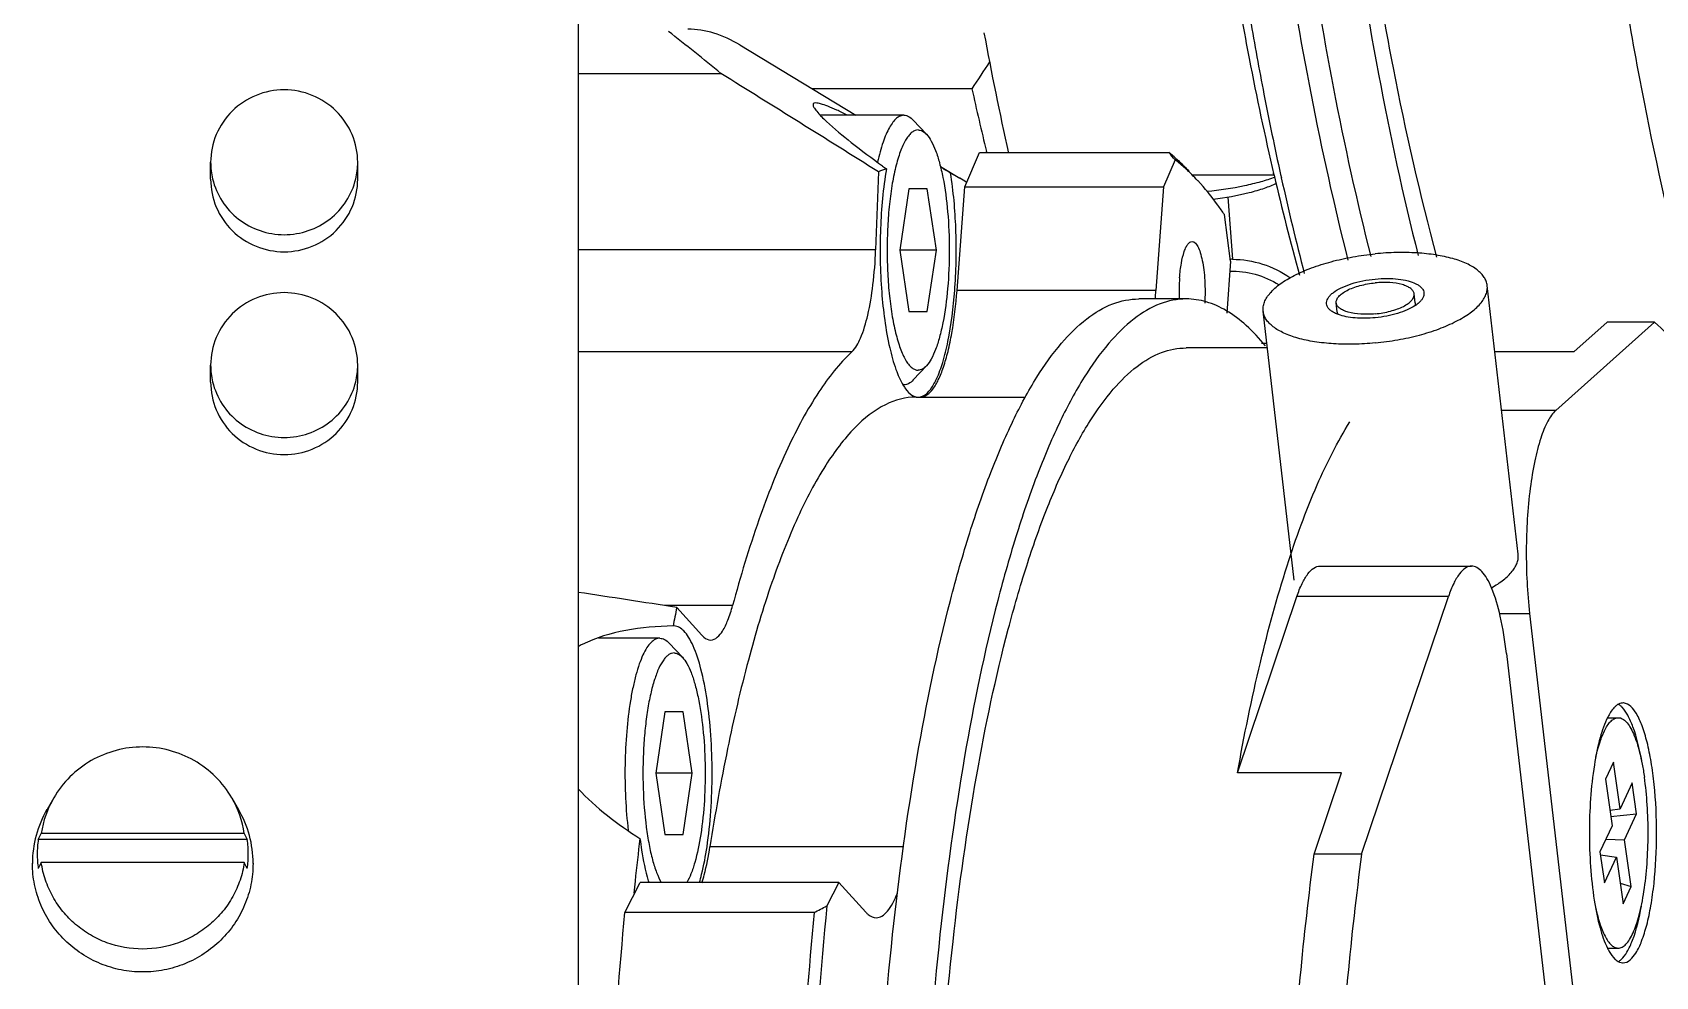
# Model space of a CAD drawing. Header units: millimetres. Extents: x 0 to 841, y 0 to 594.
# Drawn here: x 283.32 to 299.88, y 213 to 222.62 of the extents above; entities that cross this region are included whole.
import ezdxf

# ---------------------------------------------------------------- set-up
doc = ezdxf.new("R2010")
doc.units = ezdxf.units.MM
doc.header["$LTSCALE"] = 46.255
doc.layers.get('0').update_dxf_attribs({"linetype": 'CONTINUOUS'})
doc.layers.add('AXIS', color=7, linetype='CONTINUOUS')

msp = doc.modelspace()

# ---------------------------------------------------------------- linework, layer by layer
at = {"color": 7, "linetype": 'CONTINUOUS'}
for p, q in [((288.888, 227.477), (288.888, 212.566)), ((290.535, 222.495), (291.72, 221.778)), ((288.888, 222.203), (290.343, 222.203)), ((292.904, 222.046), (291.278, 222.046)), ((292.21, 221.778), (291.357, 221.778)), ((292.305, 221.728), (292.44, 221.584)), ((292.829, 221.047), (292.98, 221.399)), ((292.98, 221.399), (294.912, 221.399)), ((293.055, 221.391), (293.051, 221.408)), ((291.95, 221.201), (291.921, 220.404)), ((292.581, 221.257), (292.78, 221.137)), ((292.781, 221.137), (292.685, 221.189)), ((294.975, 221.323), (294.857, 221.047)), ((295.984, 221.167), (295.979, 221.189)), ((292.261, 221.028), (292.168, 220.403)), ((292.448, 221.028), (292.261, 221.028)), ((292.541, 220.403), (292.448, 221.028)), ((292.751, 219.99), (292.829, 221.047)), ((292.829, 221.047), (294.857, 221.047)), ((294.857, 221.047), (294.779, 219.99)), ((295.149, 221.172), (295.983, 221.172)), ((296.052, 221.174), (296.059, 221.14)), ((295.542, 220.289), (295.479, 220.765)), ((291.921, 220.404), (288.888, 220.404)), ((292.541, 220.403), (292.168, 220.403)), ((292.168, 220.403), (292.261, 219.778)), ((292.448, 219.778), (292.541, 220.403)), ((295.542, 220.289), (295.502, 219.761)), ((294.779, 219.99), (292.751, 219.99)), ((292.261, 219.778), (292.448, 219.778)), ((298.858, 218.769), (299.865, 219.667)), ((299.042, 219.364), (299.382, 219.667)), ((299.865, 219.667), (299.382, 219.667)), ((291.677, 219.364), (288.888, 219.364)), ((295.917, 219.405), (295.088, 219.405)), ((295.858, 219.454), (295.912, 219.454)), ((299.042, 219.364), (298.237, 219.364)), ((292.305, 219.079), (292.44, 219.223)), ((292.335, 218.905), (293.449, 218.905)), ((298.858, 218.769), (298.306, 218.769)), ((296.455, 217.181), (298, 217.181)), ((290.462, 216.778), (289.771, 216.778)), ((289.892, 216.76), (290.148, 216.476)), ((295.612, 215.072), (296.218, 216.87)), ((297.764, 216.87), (296.218, 216.87)), ((296.878, 214.243), (297.764, 216.87)), ((298.283, 216.697), (298.591, 216.697)), ((298.591, 216.697), (299.204, 211.377)), ((289.72, 216.445), (289.094, 216.445)), ((289.815, 216.395), (289.95, 216.251)), ((298.355, 216.291), (298.968, 210.971)), ((289.771, 215.695), (289.678, 215.07)), ((289.958, 215.695), (289.771, 215.695)), ((290.051, 215.07), (289.958, 215.695)), ((299.389, 215.635), (299.496, 215.635)), ((290.051, 215.07), (289.678, 215.07)), ((289.678, 215.07), (289.771, 214.445)), ((289.958, 214.445), (290.051, 215.07)), ((296.674, 215.072), (295.612, 215.072)), ((296.395, 214.243), (296.674, 215.072)), ((299.446, 215.182), (299.364, 215.007)), ((299.514, 214.707), (299.446, 215.182)), ((299.364, 215.007), (299.432, 214.531)), ((299.637, 214.97), (299.514, 214.707)), ((299.683, 214.653), (299.637, 214.97)), ((283.537, 214.817), (283.469, 214.7)), ((285.354, 214.817), (285.422, 214.7)), ((299.409, 214.692), (299.514, 214.707)), ((299.418, 214.627), (299.683, 214.653)), ((299.56, 214.39), (299.683, 214.653)), ((283.379, 214.393), (283.41, 214.454)), ((285.512, 214.393), (283.379, 214.393)), ((285.481, 214.454), (283.41, 214.454)), ((285.481, 214.454), (285.512, 214.393)), ((289.771, 214.445), (289.958, 214.445)), ((299.432, 214.531), (299.309, 214.267)), ((299.37, 214.397), (299.56, 214.39)), ((292.21, 214.319), (290.231, 214.319)), ((296.878, 214.243), (296.395, 214.243)), ((299.309, 214.267), (299.354, 213.95)), ((299.313, 214.238), (299.478, 214.214)), ((299.628, 213.914), (299.56, 214.39)), ((283.41, 214.158), (283.379, 214.098)), ((285.481, 214.158), (283.41, 214.158)), ((285.512, 214.098), (285.481, 214.158)), ((299.354, 213.95), (299.478, 214.214)), ((299.478, 214.214), (299.546, 213.738)), ((289.361, 213.649), (289.518, 213.956)), ((291.547, 213.956), (289.518, 213.956)), ((291.547, 213.956), (291.424, 213.716)), ((291.547, 213.956), (291.82, 213.653)), ((299.516, 213.947), (299.628, 213.914)), ((299.546, 213.738), (299.628, 213.914)), ((291.293, 213.649), (289.361, 213.649)), ((299.387, 213.285), (299.496, 213.285))]:
    msp.add_line(p, q, dxfattribs=at)
for centre, radius, start, end in [((332.441, 229.093), 37.242, 189.7999, 190.9887), ((274.969, 203.565), 24.161, 50.4833, 52.1126), ((-146.81, -480.142), 827.28, 57.969922, 58.101119), ((251.286, 249.737), 49.988, 326.3623, 326.743), ((318.827, 227.71), 26.535, 192.3234, 193.7371), ((328.4, 228.313), 33.127, 190.9966, 192.4443), ((284.35, 212.502), 13.809, 39.698, 40.111), ((293.83, 220.053), 1.727, 48.0746, 51.2301), ((292.351, 220.31), 0.977, 109.106, 114.2362), ((293.732, 219.748), 2.008, 45.212, 46.5352), ((292.11, 220.031), 1.293, 55.2749, 58.7833), ((293.609, 219.625), 2.181, 42.9215, 45.1979), ((319.774, 226.695), 24.423, 193.0809, 195.5516), ((323.437, 227.219), 28.045, 192.5199, 194.5656), ((289.752, 220.363), 5.041, 354.7586, 355.7594), ((292.21, 219.121), 0.0923, 264.0139, 269.9884), ((313.516, 211.937), 24.111, 168.462, 168.9222), ((284.419, 214.305), 1.02, 149.8496, 171.6152), ((284.472, 214.305), 1.02, 8.3848, 30.1504), ((284.415, 214.149), 1.095, 149.8354, 179.9774), ((284.476, 214.149), 1.095, 0.0226, 30.1646), ((284.415, 214.245), 1.046, 171.8758, 179.9943), ((284.476, 214.245), 1.046, 0.0057, 8.1242), ((284.415, 214.245), 1.046, 180.0057, 188.1242), ((284.476, 214.245), 1.046, 351.8758, 359.9943), ((331.909, 209.61), 42.74, 174.5767, 176.9344), ((333.003, 209.672), 41.899, 174.5531, 176.9581), ((332.716, 209.672), 41.49, 174.4074, 177.1037), ((268.342, 258.749), 50.604, 296.9706, 297.1368)]:
    msp.add_arc(centre, radius, start, end, dxfattribs=at)
for points, knots in [([(303.237, 248.711), (302.924, 248.583), (302.49, 248.193), (302.022, 247.535), (301.655, 246.864), (301.307, 246.065), (300.847, 244.772), (300.354, 242.881), (299.897, 240.332), (299.567, 237.494), (299.379, 234.464), (299.338, 231.35), (299.446, 228.26), (299.699, 225.304), (300.088, 222.585), (300.528, 220.519), (300.948, 219.062), (301.274, 218.129), (301.621, 217.318), (301.985, 216.635), (302.365, 216.086), (302.76, 215.673), (303.17, 215.402), (303.465, 215.32), (303.605, 215.309)], [0, 0, 0, 0, 0.028622, 0.047038, 0.068505, 0.093073, 0.120682, 0.184421, 0.258089, 0.339455, 0.425918, 0.514645, 0.602709, 0.687209, 0.765402, 0.834833, 0.865623, 0.89352, 0.918385, 0.940152, 0.958857, 0.974697, 0.98813, 1, 1, 1, 1]), ([(296.742, 220.299), (296.458, 221.416), (296, 223.85), (295.597, 227.711), (295.45, 231.85), (295.571, 236.003), (295.95, 239.902), (296.48, 242.869), (297.035, 244.917), (297.475, 246.169), (297.95, 247.197), (298.323, 247.779), (298.519, 248.02)], [0, 0, 0, 0, 0.122213, 0.262075, 0.411368, 0.561107, 0.702272, 0.826535, 0.880137, 0.927135, 0.967116, 1, 1, 1, 1]), ([(303.122, 215.309), (303.009, 215.318), (302.775, 215.373), (302.441, 215.555), (302.115, 215.832), (301.664, 216.361), (301.141, 217.268), (300.594, 218.624), (300.103, 220.286), (299.682, 222.22), (299.339, 224.381), (299.084, 226.72), (298.923, 229.183), (298.84, 232.548), (298.95, 235.89), (299.262, 239.115), (299.581, 241.329), (299.983, 243.328), (300.321, 244.572), (300.507, 245.147)], [0, 0, 0, 0, 0.010886, 0.022794, 0.036311, 0.051817, 0.089492, 0.136441, 0.192282, 0.256133, 0.32678, 0.402778, 0.482516, 0.564272, 0.72669, 0.803857, 0.876093, 0.941902, 1, 1, 1, 1]), ([(296.41, 229.304), (296.482, 227.676), (296.679, 225.316), (297.164, 222.33), (297.471, 220.968), (297.643, 220.331)], [0, 0, 0, 0, 0.538729, 0.781817, 1, 1, 1, 1]), ([(296.302, 228.807), (296.38, 227.285), (296.573, 225.071), (297.021, 222.256), (297.3, 220.959), (297.455, 220.347)], [0, 0, 0, 0, 0.534957, 0.778525, 1, 1, 1, 1]), ([(296.975, 220.336), (296.687, 221.471), (296.227, 223.944), (295.972, 226.443), (295.88, 227.78)], [0, 0, 0, 0, 0.466358, 1, 1, 1, 1]), ([(295.655, 222.769), (295.679, 222.631), (295.779, 222.097), (295.891, 221.565), (295.983, 221.172)], [0, 0, 0, 0, 0.258258, 1, 1, 1, 1]), ([(290.535, 222.495), (290.452, 222.546), (290.282, 222.626), (290.094, 222.655), (290.005, 222.655)], [0, 0, 0, 0, 0.518912, 1, 1, 1, 1]), ([(292.21, 221.778), (292.197, 221.778), (292.169, 221.772), (292.13, 221.746), (292.094, 221.706), (292.059, 221.651), (292.025, 221.582), (291.981, 221.466), (291.956, 221.37), (291.941, 221.302)], [0, 0, 0, 0, 0.067724, 0.145141, 0.238561, 0.351144, 0.484009, 0.637094, 1, 1, 1, 1]), ([(292.21, 221.778), (292.226, 221.778), (292.263, 221.767), (292.291, 221.743), (292.305, 221.728)], [0, 0, 0, 0, 0.451552, 1, 1, 1, 1]), ([(292.355, 221.628), (292.344, 221.628), (292.322, 221.624), (292.29, 221.605), (292.26, 221.574), (292.231, 221.533), (292.203, 221.481), (292.177, 221.42), (292.152, 221.348), (292.12, 221.236), (292.087, 221.076), (292.059, 220.867), (292.042, 220.64), (292.036, 220.403), (292.042, 220.167), (292.059, 219.94), (292.087, 219.73), (292.12, 219.571), (292.152, 219.459), (292.177, 219.387), (292.203, 219.325), (292.231, 219.273), (292.26, 219.232), (292.29, 219.202), (292.322, 219.183), (292.344, 219.178), (292.355, 219.178)], [0, 0, 0, 0, 0.011995, 0.025457, 0.041394, 0.060354, 0.082583, 0.108122, 0.136898, 0.168748, 0.240744, 0.321856, 0.409305, 0.5, 0.590695, 0.678144, 0.759256, 0.831252, 0.863102, 0.891878, 0.917417, 0.939646, 0.958606, 0.974543, 0.988005, 1, 1, 1, 1]), ([(292.355, 221.628), (292.369, 221.628), (292.402, 221.619), (292.427, 221.597), (292.44, 221.584)], [0, 0, 0, 0, 0.451545, 1, 1, 1, 1]), ([(292.44, 221.584), (292.459, 221.563), (292.494, 221.509), (292.537, 221.411), (292.576, 221.286), (292.623, 221.079), (292.662, 220.782), (292.677, 220.403), (292.662, 220.025), (292.623, 219.727), (292.576, 219.52), (292.537, 219.396), (292.494, 219.298), (292.459, 219.244), (292.44, 219.223)], [0, 0, 0, 0, 0.034408, 0.078554, 0.132228, 0.194538, 0.339479, 0.5, 0.660521, 0.805462, 0.867772, 0.921446, 0.965592, 1, 1, 1, 1]), ([(295.113, 221.205), (295.101, 221.216), (295.057, 221.257), (295.011, 221.296), (294.975, 221.323)], [0, 0, 0, 0, 0.257583, 1, 1, 1, 1]), ([(294.984, 221.338), (294.995, 221.328), (295.041, 221.286), (295.085, 221.241), (295.117, 221.207)], [0, 0, 0, 0, 0.242781, 1, 1, 1, 1]), ([(295.479, 220.765), (295.457, 220.797), (295.373, 220.917), (295.28, 221.032), (295.206, 221.111)], [0, 0, 0, 0, 0.265189, 1, 1, 1, 1]), ([(295.994, 221.146), (295.946, 221.128), (295.843, 221.095), (295.614, 221.04), (295.43, 221.012), (295.303, 220.999)], [0, 0, 0, 0, 0.21523, 0.458278, 1, 1, 1, 1]), ([(296.008, 221.083), (295.968, 221.063), (295.877, 221.027), (295.664, 220.965), (295.488, 220.934), (295.365, 220.919)], [0, 0, 0, 0, 0.199948, 0.438876, 1, 1, 1, 1]), ([(291.677, 219.364), (291.718, 219.402), (291.783, 219.528), (291.851, 219.76), (291.9, 220.062), (291.917, 220.285), (291.921, 220.404)], [0, 0, 0, 0, 0.153434, 0.381064, 0.670552, 1, 1, 1, 1]), ([(295.534, 220.188), (295.621, 220.19), (295.798, 220.168), (295.961, 220.096), (296.036, 220.049)], [0, 0, 0, 0, 0.495559, 1, 1, 1, 1]), ([(296.577, 219.776), (296.568, 219.782), (296.551, 219.794), (296.532, 219.817), (296.521, 219.842), (296.517, 219.878), (296.534, 219.915), (296.562, 219.948), (296.604, 219.983), (296.674, 220.023), (296.775, 220.062), (296.892, 220.092), (296.974, 220.104), (297.017, 220.108)], [0, 0, 0, 0, 0.048004, 0.089959, 0.127717, 0.164081, 0.244211, 0.293108, 0.349038, 0.482042, 0.640086, 0.815851, 1, 1, 1, 1]), ([(297.017, 220.108), (297.057, 220.112), (297.135, 220.116), (297.248, 220.11), (297.346, 220.093), (297.417, 220.069), (297.461, 220.044), (297.485, 220.024), (297.503, 220.002), (297.513, 219.978), (297.515, 219.953), (297.509, 219.928), (297.496, 219.902), (297.483, 219.887), (297.475, 219.879)], [0, 0, 0, 0, 0.186499, 0.361855, 0.517762, 0.648038, 0.702774, 0.750804, 0.793102, 0.831497, 0.868659, 0.907583, 0.950809, 1, 1, 1, 1]), ([(294.605, 198.905), (294.515, 198.905), (294.322, 198.944), (294.052, 199.108), (293.793, 199.367), (293.544, 199.72), (293.306, 200.164), (293.08, 200.695), (292.868, 201.308), (292.596, 202.27), (292.314, 203.636), (292.071, 205.432), (291.921, 207.38), (291.87, 209.405), (291.921, 211.43), (292.071, 213.377), (292.314, 215.174), (292.596, 216.54), (292.868, 217.501), (293.08, 218.115), (293.306, 218.646), (293.544, 219.09), (293.793, 219.442), (294.051, 219.702), (294.322, 219.866), (294.515, 219.905), (294.605, 219.905)], [0, 0, 0, 0, 0.012, 0.025457, 0.041391, 0.060353, 0.08258, 0.108118, 0.136892, 0.168742, 0.240736, 0.321846, 0.409294, 0.499988, 0.590683, 0.678133, 0.759246, 0.831242, 0.863096, 0.891872, 0.917412, 0.939641, 0.958605, 0.974541, 0.987999, 1, 1, 1, 1]), ([(295.088, 219.905), (294.998, 219.905), (294.805, 219.866), (294.534, 219.702), (294.276, 219.442), (294.027, 219.09), (293.789, 218.646), (293.563, 218.115), (293.351, 217.501), (293.079, 216.54), (292.797, 215.174), (292.554, 213.377), (292.404, 211.43), (292.353, 209.405), (292.404, 207.38), (292.554, 205.432), (292.797, 203.636), (293.079, 202.27), (293.351, 201.308), (293.563, 200.695), (293.789, 200.164), (294.027, 199.72), (294.276, 199.367), (294.535, 199.108), (294.805, 198.944), (294.998, 198.905), (295.088, 198.905)], [0, 0, 0, 0, 0.012001, 0.025459, 0.041395, 0.060359, 0.082588, 0.108128, 0.136904, 0.168758, 0.240754, 0.321867, 0.409317, 0.500012, 0.590706, 0.678154, 0.759264, 0.831258, 0.863108, 0.891882, 0.91742, 0.939647, 0.958609, 0.974543, 0.988, 1, 1, 1, 1]), ([(292.38, 218.904), (292.429, 218.905), (292.504, 218.973), (292.566, 219.087), (292.618, 219.217), (292.663, 219.377), (292.716, 219.637), (292.74, 219.845), (292.751, 219.99)], [0, 0, 0, 0, 0.122728, 0.216129, 0.333406, 0.473393, 0.633521, 1, 1, 1, 1]), ([(295.898, 219.427), (295.837, 219.501), (295.714, 219.633), (295.511, 219.788), (295.302, 219.883), (295.157, 219.905), (295.088, 219.905)], [0, 0, 0, 0, 0.29651, 0.555606, 0.785839, 1, 1, 1, 1]), ([(297.425, 219.865), (297.425, 219.863), (297.425, 219.853), (297.424, 219.843), (297.421, 219.836)], [0, 0, 0, 0, 0.243932, 1, 1, 1, 1]), ([(297.475, 219.879), (297.472, 219.875), (297.455, 219.859), (297.437, 219.845), (297.422, 219.836)], [0, 0, 0, 0, 0.229925, 1, 1, 1, 1]), ([(296.642, 219.745), (296.635, 219.747), (296.613, 219.755), (296.592, 219.766), (296.577, 219.776)], [0, 0, 0, 0, 0.271024, 1, 1, 1, 1]), ([(296.641, 219.745), (296.639, 219.747), (296.634, 219.756), (296.631, 219.766), (296.63, 219.774)], [0, 0, 0, 0, 0.261096, 1, 1, 1, 1]), ([(297.017, 219.713), (296.948, 219.707), (296.848, 219.705), (296.723, 219.721), (296.667, 219.736), (296.642, 219.745)], [0, 0, 0, 0, 0.54411, 0.78735, 1, 1, 1, 1]), ([(297.422, 219.836), (297.397, 219.819), (297.339, 219.789), (297.242, 219.755), (297.133, 219.728), (297.056, 219.717), (297.017, 219.713)], [0, 0, 0, 0, 0.211112, 0.455246, 0.722291, 1, 1, 1, 1]), ([(299.29, 198.905), (299.374, 198.905), (299.552, 198.938), (299.804, 199.08), (300.047, 199.306), (300.281, 199.613), (300.507, 200.001), (300.812, 200.659), (301.148, 201.665), (301.474, 203.063), (301.732, 204.671), (301.912, 206.435), (302.007, 208.298), (302.015, 210.198), (301.934, 212.071), (301.768, 213.856), (301.522, 215.494), (301.206, 216.93), (300.878, 217.973), (300.58, 218.664), (300.357, 219.077), (300.126, 219.411), (299.953, 219.593), (299.865, 219.667)], [0, 0, 0, 0, 0.011484, 0.024194, 0.039024, 0.056489, 0.076837, 0.100147, 0.155429, 0.221348, 0.296174, 0.377721, 0.463512, 0.550887, 0.637127, 0.719555, 0.795654, 0.863183, 0.920322, 0.944609, 0.965935, 0.98434, 1, 1, 1, 1]), ([(291.677, 219.364), (291.549, 219.244), (291.304, 218.93), (290.994, 218.349), (290.705, 217.617), (290.541, 217.073), (290.462, 216.778)], [0, 0, 0, 0, 0.182552, 0.409849, 0.682963, 1, 1, 1, 1]), ([(292.5, 209.58), (292.503, 210.222), (292.54, 211.482), (292.688, 213.309), (292.922, 214.99), (293.191, 216.267), (293.449, 217.164), (293.65, 217.737), (293.863, 218.232), (294.088, 218.646), (294.323, 218.974), (294.567, 219.216), (294.821, 219.369), (295.003, 219.405), (295.088, 219.405)], [0, 0, 0, 0, 0.182043, 0.357131, 0.519233, 0.662928, 0.726462, 0.78385, 0.83479, 0.879144, 0.917018, 0.948897, 0.975884, 1, 1, 1, 1]), ([(292.44, 219.223), (292.427, 219.21), (292.402, 219.188), (292.369, 219.178), (292.355, 219.178)], [0, 0, 0, 0, 0.548455, 1, 1, 1, 1]), ([(292.305, 219.079), (292.291, 219.064), (292.263, 219.039), (292.226, 219.028), (292.21, 219.028)], [0, 0, 0, 0, 0.548448, 1, 1, 1, 1]), ([(292.335, 218.905), (292.227, 218.905), (291.988, 218.839), (291.674, 218.581), (291.379, 218.184), (291.1, 217.649), (290.841, 216.982), (290.605, 216.193), (290.397, 215.292), (290.283, 214.654), (290.231, 214.319)], [0, 0, 0, 0, 0.061357, 0.134683, 0.226856, 0.340507, 0.475965, 0.632287, 0.807734, 1, 1, 1, 1]), ([(298.858, 218.769), (298.825, 218.739), (298.764, 218.646), (298.696, 218.471), (298.638, 218.241), (298.576, 217.86), (298.546, 217.338), (298.567, 216.911), (298.591, 216.697)], [0, 0, 0, 0, 0.063775, 0.152622, 0.265161, 0.397331, 0.697296, 1, 1, 1, 1]), ([(295.612, 215.072), (295.679, 215.45), (295.824, 216.16), (296.091, 217.143), (296.39, 217.967), (296.63, 218.447), (296.759, 218.652)], [0, 0, 0, 0, 0.304642, 0.575302, 0.807894, 1, 1, 1, 1]), ([(296.218, 216.87), (296.233, 216.916), (296.264, 216.996), (296.321, 217.096), (296.382, 217.162), (296.432, 217.181), (296.455, 217.181)], [0, 0, 0, 0, 0.350189, 0.628214, 0.837722, 1, 1, 1, 1]), ([(298, 217.181), (297.978, 217.181), (297.927, 217.162), (297.866, 217.095), (297.81, 216.996), (297.779, 216.916), (297.764, 216.87)], [0, 0, 0, 0, 0.162292, 0.371839, 0.649788, 1, 1, 1, 1]), ([(298.203, 216.96), (298.189, 216.993), (298.161, 217.051), (298.112, 217.122), (298.059, 217.168), (298.018, 217.181), (298, 217.181)], [0, 0, 0, 0, 0.338524, 0.611083, 0.824686, 1, 1, 1, 1]), ([(298.355, 216.291), (298.34, 216.418), (298.304, 216.645), (298.242, 216.867), (298.203, 216.96)], [0, 0, 0, 0, 0.55893, 1, 1, 1, 1]), ([(290.237, 216.427), (290.288, 216.427), (290.363, 216.511), (290.419, 216.637), (290.449, 216.728), (290.462, 216.778)], [0, 0, 0, 0, 0.350817, 0.636881, 1, 1, 1, 1]), ([(289.72, 216.445), (289.704, 216.445), (289.671, 216.436), (289.626, 216.401), (289.584, 216.346), (289.544, 216.271), (289.507, 216.178), (289.474, 216.069), (289.444, 215.943), (289.408, 215.751), (289.377, 215.487), (289.361, 215.155), (289.366, 214.818), (289.384, 214.594), (289.398, 214.485)], [0, 0, 0, 0, 0.022218, 0.048624, 0.081647, 0.122268, 0.17064, 0.226469, 0.28918, 0.357992, 0.510083, 0.674185, 0.840739, 1, 1, 1, 1]), ([(289.72, 216.445), (289.736, 216.445), (289.773, 216.435), (289.801, 216.41), (289.815, 216.395)], [0, 0, 0, 0, 0.451552, 1, 1, 1, 1]), ([(290.148, 216.476), (290.155, 216.468), (290.179, 216.444), (290.213, 216.427), (290.237, 216.427)], [0, 0, 0, 0, 0.294973, 1, 1, 1, 1]), ([(289.865, 216.295), (289.856, 216.295), (289.836, 216.292), (289.809, 216.278), (289.783, 216.255), (289.746, 216.211), (289.704, 216.133), (289.661, 216.016), (289.623, 215.873), (289.592, 215.707), (289.568, 215.523), (289.548, 215.257), (289.544, 214.919), (289.569, 214.59), (289.607, 214.347), (289.641, 214.192), (289.682, 214.062), (289.716, 213.986), (289.734, 213.954)], [0, 0, 0, 0, 0.011079, 0.0232, 0.037132, 0.053353, 0.093482, 0.144181, 0.204779, 0.273988, 0.350118, 0.431204, 0.59951, 0.761041, 0.833892, 0.898924, 0.954631, 1, 1, 1, 1]), ([(289.865, 216.295), (289.879, 216.295), (289.912, 216.286), (289.937, 216.264), (289.95, 216.251)], [0, 0, 0, 0, 0.451545, 1, 1, 1, 1]), ([(289.95, 216.251), (289.967, 216.232), (290.001, 216.182), (290.042, 216.091), (290.079, 215.978), (290.125, 215.788), (290.165, 215.514), (290.186, 215.161), (290.179, 214.799), (290.145, 214.462), (290.095, 214.212), (290.042, 214.049), (290.011, 213.982), (289.995, 213.954)], [0, 0, 0, 0, 0.033196, 0.075296, 0.126186, 0.18516, 0.322785, 0.477062, 0.634754, 0.782239, 0.907081, 0.957936, 1, 1, 1, 1]), ([(299.266, 215.23), (299.279, 215.288), (299.301, 215.369), (299.338, 215.468), (299.367, 215.527), (299.397, 215.574), (299.428, 215.608), (299.461, 215.63), (299.485, 215.635), (299.496, 215.635)], [0, 0, 0, 0, 0.362842, 0.515887, 0.648732, 0.761307, 0.854745, 0.932187, 1, 1, 1, 1]), ([(299.496, 215.635), (299.51, 215.635), (299.541, 215.626), (299.581, 215.592), (299.618, 215.54), (299.654, 215.469), (299.686, 215.381), (299.716, 215.276), (299.742, 215.158), (299.756, 215.074), (299.762, 215.03)], [0, 0, 0, 0, 0.060173, 0.132829, 0.224905, 0.338894, 0.474937, 0.631859, 0.807754, 1, 1, 1, 1]), ([(285.354, 214.817), (285.308, 214.896), (285.196, 215.041), (284.976, 215.208), (284.72, 215.313), (284.445, 215.348), (284.171, 215.313), (283.915, 215.208), (283.695, 215.041), (283.583, 214.896), (283.537, 214.817)], [0, 0, 0, 0, 0.124352, 0.2492, 0.374476, 0.5, 0.625524, 0.7508, 0.875648, 1, 1, 1, 1]), ([(299.496, 213.285), (299.509, 213.285), (299.539, 213.294), (299.579, 213.326), (299.615, 213.376), (299.65, 213.444), (299.682, 213.528), (299.712, 213.628), (299.737, 213.741), (299.768, 213.914), (299.793, 214.15), (299.803, 214.445), (299.795, 214.741), (299.775, 214.936), (299.762, 215.03)], [0, 0, 0, 0, 0.022118, 0.048633, 0.082047, 0.1233, 0.17249, 0.229253, 0.292934, 0.362671, 0.516115, 0.680309, 0.845022, 1, 1, 1, 1]), ([(290.149, 213.95), (290.158, 213.977), (290.192, 214.099), (290.216, 214.223), (290.231, 214.319)], [0, 0, 0, 0, 0.22625, 1, 1, 1, 1]), ([(298.807, 198.905), (298.748, 198.905), (298.628, 198.92), (298.451, 198.988), (298.278, 199.098), (298.038, 199.314), (297.752, 199.698), (297.445, 200.287), (297.159, 201.021), (296.898, 201.89), (296.668, 202.882), (296.398, 204.394), (296.168, 206.464), (296.062, 209.06), (296.124, 211.678), (296.283, 213.407), (296.395, 214.243)], [0, 0, 0, 0, 0.010855, 0.022303, 0.034845, 0.04885, 0.082092, 0.123069, 0.171906, 0.228266, 0.291527, 0.360862, 0.513708, 0.677828, 0.843276, 1, 1, 1, 1]), ([(296.878, 214.243), (296.766, 213.407), (296.607, 211.678), (296.545, 209.06), (296.651, 206.464), (296.88, 204.394), (297.151, 202.882), (297.381, 201.89), (297.642, 201.021), (297.928, 200.287), (298.235, 199.698), (298.521, 199.314), (298.761, 199.098), (298.934, 198.988), (299.111, 198.92), (299.231, 198.905), (299.29, 198.905)], [0, 0, 0, 0, 0.156724, 0.322172, 0.486292, 0.639138, 0.708473, 0.771734, 0.828094, 0.876931, 0.917908, 0.95115, 0.965155, 0.977697, 0.989145, 1, 1, 1, 1]), ([(285.57, 214.15), (285.57, 214.077), (285.556, 213.932), (285.491, 213.723), (285.387, 213.53), (285.246, 213.361), (285.074, 213.223), (284.879, 213.12), (284.666, 213.056), (284.445, 213.035), (284.225, 213.056), (284.012, 213.12), (283.817, 213.223), (283.645, 213.361), (283.504, 213.53), (283.399, 213.723), (283.335, 213.932), (283.32, 214.077), (283.32, 214.15)], [0, 0, 0, 0, 0.062032, 0.124132, 0.186366, 0.248774, 0.311368, 0.374134, 0.437032, 0.5, 0.562968, 0.625866, 0.688632, 0.751226, 0.813634, 0.875868, 0.937968, 1, 1, 1, 1]), ([(285.481, 214.158), (285.472, 214.098), (285.443, 213.978), (285.368, 213.809), (285.264, 213.655), (285.134, 213.523), (284.982, 213.415), (284.757, 213.309), (284.445, 213.254), (284.134, 213.309), (283.909, 213.415), (283.757, 213.523), (283.627, 213.655), (283.523, 213.809), (283.448, 213.978), (283.419, 214.098), (283.41, 214.158)], [0, 0, 0, 0, 0.062087, 0.124272, 0.186604, 0.249101, 0.311766, 0.374579, 0.5, 0.625421, 0.688234, 0.750899, 0.813396, 0.875728, 0.937913, 1, 1, 1, 1]), ([(291.927, 213.595), (291.947, 213.595), (291.992, 213.61), (292.049, 213.665), (292.101, 213.749), (292.131, 213.816), (292.145, 213.854)], [0, 0, 0, 0, 0.169194, 0.38078, 0.655796, 1, 1, 1, 1]), ([(291.82, 213.653), (291.828, 213.644), (291.857, 213.616), (291.898, 213.595), (291.927, 213.595)], [0, 0, 0, 0, 0.294933, 1, 1, 1, 1]), ([(299.264, 213.698), (299.277, 213.639), (299.299, 213.556), (299.337, 213.456), (299.366, 213.396), (299.396, 213.348), (299.427, 213.313), (299.461, 213.291), (299.485, 213.285), (299.496, 213.285)], [0, 0, 0, 0, 0.363186, 0.516428, 0.649403, 0.762016, 0.855361, 0.932555, 1, 1, 1, 1])]:
    msp.add_open_spline(points, degree=3, knots=knots, dxfattribs=at)
msp.add_open_spline([(289.892, 216.76), (289.557, 216.811), (289.223, 216.862), (288.888, 216.913)], degree=3, dxfattribs=at)
at = {"layer": 'AXIS', "color": 7, "linetype": 'CONTINUOUS'}
for p, q in [((285.138, 221.125), (285.138, 221.298)), ((286.638, 221.125), (286.638, 221.298)), ((295.514, 220.941), (295.561, 220.309)), ((298.475, 217.302), (298.159, 220.042)), ((295.088, 219.905), (294.605, 219.905)), ((296.63, 219.774), (296.619, 219.865)), ((297.425, 219.865), (297.414, 219.957)), ((296.19, 217.038), (295.874, 219.779)), ((285.138, 219.057), (285.138, 219.23)), ((286.638, 219.057), (286.638, 219.23)), ((289.865, 216.57), (289.854, 216.57)), ((299.55, 215.785), (299.544, 215.785)), ((299.538, 213.136), (299.544, 213.135))]:
    msp.add_line(p, q, dxfattribs=at)
for centre, radius, start, end in [((325.341, 228.574), 32.859, 190.4402, 192.6248), ((285.87, 221.299), 0.732, 180.0504, 193.5509), ((285.906, 221.299), 0.732, 346.4491, 359.9496), ((299.416, 231.54), 12.68, 234.1642, 234.3797), ((265.606, 175.375), 53.218, 59.4133, 59.5414), ((295.561, 219.521), 0.788, 90.0021, 91.5071), ((287.515, 220.377), 5.227, 355.7765, 356.1149), ((296.949, 219.979), 1.933, 175.8101, 182.2937), ((285.87, 219.231), 0.732, 180.0504, 193.5509), ((285.906, 219.231), 0.732, 346.4491, 359.9496), ((292.681, 219.314), 0.56, 211.0723, 211.3801), ((289.461, 215.313), 1.195, 116.4668, 118.8191), ((299.383, 215.592), 0.213, 44.2706, 48.5205), ((324.97, 210.146), 35.708, 173.1542, 173.8577), ((326.258, 210.005), 37.004, 173.8534, 174.043), ((291.525, 214.508), 1.998, 195.5154, 196.0879), ((299.605, 213.323), 0.207, 226.3834, 227.8468)]:
    msp.add_arc(centre, radius, start, end, dxfattribs=at)
for points, knots in [([(303.694, 247.005), (303.566, 247.005), (303.291, 246.949), (302.906, 246.716), (302.538, 246.346), (302.184, 245.844), (301.844, 245.213), (301.522, 244.457), (301.221, 243.583), (300.834, 242.214), (300.433, 240.269), (300.086, 237.711), (299.873, 234.938), (299.801, 232.055), (299.873, 229.172), (300.086, 226.399), (300.433, 223.841), (300.834, 221.896), (301.221, 220.527), (301.522, 219.653), (301.844, 218.897), (302.184, 218.266), (302.538, 217.764), (302.906, 217.394), (303.291, 217.161), (303.566, 217.105), (303.694, 217.105)], [0, 0, 0, 0, 0.012, 0.025458, 0.041393, 0.060355, 0.082583, 0.108123, 0.136897, 0.168749, 0.240745, 0.321856, 0.409305, 0.5, 0.590695, 0.678144, 0.759255, 0.831251, 0.863103, 0.891877, 0.917417, 0.939645, 0.958607, 0.974542, 0.988, 1, 1, 1, 1]), ([(286.638, 221.298), (286.638, 221.395), (286.599, 221.589), (286.431, 221.835), (286.182, 221.999), (285.888, 222.056), (285.594, 221.999), (285.345, 221.835), (285.177, 221.589), (285.138, 221.395), (285.138, 221.298)], [0, 0, 0, 0, 0.124131, 0.248748, 0.374118, 0.5, 0.625882, 0.751252, 0.875869, 1, 1, 1, 1]), ([(291.309, 221.903), (291.301, 221.903), (291.278, 221.899), (291.286, 221.86), (291.313, 221.826), (291.337, 221.797), (291.352, 221.781)], [0, 0, 0, 0, 0.161321, 0.3154, 0.595385, 1, 1, 1, 1]), ([(291.63, 221.78), (291.595, 221.798), (291.529, 221.829), (291.439, 221.868), (291.368, 221.893), (291.326, 221.903), (291.309, 221.903)], [0, 0, 0, 0, 0.34008, 0.629231, 0.85294, 1, 1, 1, 1]), ([(291.352, 221.781), (291.357, 221.776), (291.379, 221.753), (291.401, 221.732), (291.419, 221.715)], [0, 0, 0, 0, 0.231005, 1, 1, 1, 1]), ([(291.419, 221.715), (291.5, 221.64), (291.689, 221.485), (291.884, 221.339), (291.992, 221.261)], [0, 0, 0, 0, 0.453975, 1, 1, 1, 1]), ([(292.031, 221.233), (291.997, 221.032), (291.959, 220.612), (291.97, 219.999), (292.031, 219.517), (292.118, 219.201), (292.171, 219.076), (292.201, 219.025)], [0, 0, 0, 0, 0.272585, 0.562508, 0.818967, 0.920826, 1, 1, 1, 1]), ([(292.73, 220.023), (292.744, 220.222), (292.749, 220.613), (292.715, 221.002), (292.685, 221.189)], [0, 0, 0, 0, 0.514097, 1, 1, 1, 1]), ([(285.138, 221.125), (285.138, 221.029), (285.177, 220.834), (285.344, 220.588), (285.594, 220.424), (285.888, 220.367), (286.182, 220.424), (286.431, 220.588), (286.599, 220.834), (286.638, 221.029), (286.638, 221.125)], [0, 0, 0, 0, 0.124128, 0.24875, 0.374117, 0.5, 0.625883, 0.75125, 0.875872, 1, 1, 1, 1]), ([(285.158, 221.128), (285.178, 221.048), (285.244, 220.893), (285.47, 220.647), (285.888, 220.502), (286.306, 220.647), (286.532, 220.893), (286.598, 221.048), (286.618, 221.128)], [0, 0, 0, 0, 0.125061, 0.250644, 0.5, 0.749356, 0.874939, 1, 1, 1, 1]), ([(295.021, 220.12), (295.025, 220.17), (295.035, 220.261), (295.059, 220.365), (295.084, 220.43), (295.106, 220.469), (295.132, 220.491), (295.148, 220.491)], [0, 0, 0, 0, 0.367792, 0.668112, 0.785221, 0.878193, 1, 1, 1, 1]), ([(295.148, 220.491), (295.174, 220.491), (295.209, 220.442), (295.234, 220.375), (295.255, 220.293), (295.27, 220.197), (295.282, 220.052), (295.282, 219.939), (295.278, 219.863)], [0, 0, 0, 0, 0.115929, 0.215762, 0.342481, 0.491282, 0.655581, 1, 1, 1, 1]), ([(295.874, 219.779), (295.873, 219.794), (295.873, 219.826), (295.886, 219.874), (295.911, 219.922), (295.961, 219.988), (296.053, 220.067), (296.196, 220.152), (296.371, 220.226), (296.571, 220.289), (296.789, 220.337), (296.94, 220.358), (297.017, 220.365)], [0, 0, 0, 0, 0.033541, 0.068868, 0.107455, 0.150328, 0.250846, 0.371924, 0.51164, 0.666247, 0.830871, 1, 1, 1, 1]), ([(298.159, 220.042), (298.157, 220.057), (298.15, 220.086), (298.129, 220.127), (298.098, 220.166), (298.04, 220.217), (297.943, 220.272), (297.8, 220.322), (297.63, 220.357), (297.438, 220.377), (297.231, 220.381), (297.089, 220.372), (297.017, 220.365)], [0, 0, 0, 0, 0.034239, 0.07011, 0.108987, 0.151864, 0.251622, 0.371289, 0.509542, 0.663311, 0.828411, 1, 1, 1, 1]), ([(295.561, 220.309), (295.664, 220.309), (295.872, 220.275), (296.061, 220.182), (296.147, 220.122)], [0, 0, 0, 0, 0.495645, 1, 1, 1, 1]), ([(296.619, 219.865), (296.618, 219.876), (296.622, 219.9), (296.645, 219.934), (296.682, 219.965), (296.731, 219.995), (296.792, 220.021), (296.887, 220.05), (296.964, 220.064), (297.017, 220.069)], [0, 0, 0, 0, 0.06844, 0.149695, 0.250328, 0.371543, 0.511421, 0.666158, 1, 1, 1, 1]), ([(297.414, 219.957), (297.413, 219.967), (297.404, 219.988), (297.378, 220.014), (297.339, 220.036), (297.268, 220.061), (297.158, 220.076), (297.066, 220.074), (297.017, 220.069)], [0, 0, 0, 0, 0.069741, 0.151314, 0.2512, 0.37103, 0.663044, 1, 1, 1, 1]), ([(297.017, 219.456), (297.094, 219.464), (297.245, 219.485), (297.463, 219.532), (297.663, 219.595), (297.838, 219.67), (297.98, 219.754), (298.072, 219.833), (298.123, 219.9), (298.147, 219.948), (298.16, 219.995), (298.161, 220.027), (298.159, 220.042)], [0, 0, 0, 0, 0.169129, 0.333753, 0.48836, 0.628076, 0.749154, 0.849672, 0.892545, 0.931132, 0.966459, 1, 1, 1, 1]), ([(286.638, 219.23), (286.638, 219.326), (286.599, 219.521), (286.431, 219.767), (286.182, 219.931), (285.888, 219.988), (285.594, 219.931), (285.345, 219.767), (285.177, 219.521), (285.138, 219.326), (285.138, 219.23)], [0, 0, 0, 0, 0.124131, 0.248748, 0.374118, 0.5, 0.625882, 0.751252, 0.875869, 1, 1, 1, 1]), ([(292.543, 219.091), (292.568, 219.145), (292.613, 219.27), (292.685, 219.57), (292.715, 219.817), (292.728, 219.992)], [0, 0, 0, 0, 0.193702, 0.430011, 1, 1, 1, 1]), ([(297.017, 219.753), (296.968, 219.748), (296.875, 219.746), (296.765, 219.761), (296.694, 219.785), (296.656, 219.807), (296.629, 219.833), (296.62, 219.855), (296.619, 219.865)], [0, 0, 0, 0, 0.336956, 0.62897, 0.7488, 0.848686, 0.930259, 1, 1, 1, 1]), ([(297.017, 219.753), (297.069, 219.758), (297.146, 219.771), (297.241, 219.801), (297.302, 219.827), (297.352, 219.856), (297.388, 219.888), (297.411, 219.921), (297.415, 219.946), (297.414, 219.957)], [0, 0, 0, 0, 0.333842, 0.488579, 0.628457, 0.749672, 0.850305, 0.93156, 1, 1, 1, 1]), ([(297.017, 219.456), (296.945, 219.449), (296.803, 219.441), (296.596, 219.445), (296.404, 219.464), (296.233, 219.5), (296.09, 219.55), (295.993, 219.605), (295.935, 219.656), (295.904, 219.694), (295.883, 219.736), (295.876, 219.765), (295.874, 219.779)], [0, 0, 0, 0, 0.171589, 0.336689, 0.490458, 0.628711, 0.748378, 0.848136, 0.891013, 0.92989, 0.965761, 1, 1, 1, 1]), ([(285.138, 219.057), (285.138, 218.961), (285.177, 218.766), (285.344, 218.52), (285.594, 218.356), (285.888, 218.299), (286.182, 218.356), (286.431, 218.52), (286.599, 218.766), (286.638, 218.961), (286.638, 219.057)], [0, 0, 0, 0, 0.124128, 0.24875, 0.374117, 0.5, 0.625883, 0.75125, 0.875872, 1, 1, 1, 1]), ([(285.158, 219.059), (285.178, 218.98), (285.244, 218.825), (285.47, 218.579), (285.888, 218.434), (286.306, 218.579), (286.532, 218.825), (286.598, 218.98), (286.618, 219.059)], [0, 0, 0, 0, 0.125061, 0.250644, 0.5, 0.749356, 0.874939, 1, 1, 1, 1]), ([(292.464, 218.964), (292.471, 218.972), (292.502, 219.011), (292.526, 219.056), (292.543, 219.091)], [0, 0, 0, 0, 0.217361, 1, 1, 1, 1]), ([(292.203, 219.022), (292.21, 219.011), (292.235, 218.974), (292.266, 218.939), (292.293, 218.922)], [0, 0, 0, 0, 0.291978, 1, 1, 1, 1]), ([(292.293, 218.922), (292.296, 218.92), (292.31, 218.912), (292.325, 218.907), (292.336, 218.905)], [0, 0, 0, 0, 0.264542, 1, 1, 1, 1]), ([(292.379, 218.906), (292.386, 218.908), (292.419, 218.92), (292.446, 218.943), (292.464, 218.964)], [0, 0, 0, 0, 0.220068, 1, 1, 1, 1]), ([(298.203, 216.96), (298.246, 216.984), (298.322, 217.033), (298.402, 217.108), (298.445, 217.17), (298.466, 217.214), (298.476, 217.258), (298.477, 217.288), (298.475, 217.302)], [0, 0, 0, 0, 0.321383, 0.589646, 0.705196, 0.810179, 0.907236, 1, 1, 1, 1]), ([(289.854, 216.57), (289.692, 216.567), (289.376, 216.541), (289.067, 216.451), (288.929, 216.382)], [0, 0, 0, 0, 0.510265, 1, 1, 1, 1]), ([(290.201, 214.319), (290.219, 214.439), (290.244, 214.689), (290.257, 215.069), (290.245, 215.45), (290.208, 215.805), (290.15, 216.111), (290.084, 216.324), (290.018, 216.452), (289.963, 216.53), (289.902, 216.57), (289.865, 216.57)], [0, 0, 0, 0, 0.153907, 0.318254, 0.482628, 0.636612, 0.770675, 0.877179, 0.918679, 0.952261, 1, 1, 1, 1]), ([(299.474, 215.757), (299.466, 215.751), (299.431, 215.717), (299.405, 215.674), (299.388, 215.64)], [0, 0, 0, 0, 0.209129, 1, 1, 1, 1]), ([(299.544, 215.785), (299.538, 215.785), (299.513, 215.783), (299.489, 215.769), (299.474, 215.757)], [0, 0, 0, 0, 0.231737, 1, 1, 1, 1]), ([(299.524, 215.752), (299.521, 215.754), (299.512, 215.763), (299.501, 215.77), (299.492, 215.774)], [0, 0, 0, 0, 0.26541, 1, 1, 1, 1]), ([(299.732, 215.203), (299.712, 215.318), (299.676, 215.475), (299.601, 215.652), (299.559, 215.717), (299.535, 215.741)], [0, 0, 0, 0, 0.602175, 0.828061, 1, 1, 1, 1]), ([(299.544, 213.135), (299.599, 213.135), (299.679, 213.227), (299.74, 213.365), (299.792, 213.53), (299.832, 213.726), (299.875, 214.036), (299.895, 214.45), (299.876, 214.864), (299.835, 215.176), (299.795, 215.375), (299.745, 215.543), (299.684, 215.685), (299.606, 215.781), (299.55, 215.785)], [0, 0, 0, 0, 0.058043, 0.105645, 0.166089, 0.237915, 0.318885, 0.496924, 0.675527, 0.757175, 0.829904, 0.891421, 0.940181, 1, 1, 1, 1]), ([(299.388, 215.64), (299.355, 215.574), (299.3, 215.413), (299.221, 215.021), (299.187, 214.463), (299.221, 213.905), (299.299, 213.512), (299.353, 213.35), (299.386, 213.284)], [0, 0, 0, 0, 0.092082, 0.211223, 0.499327, 0.787806, 0.907381, 1, 1, 1, 1]), ([(289.517, 214.403), (289.522, 214.363), (289.543, 214.219), (289.571, 214.076), (289.6, 213.973)], [0, 0, 0, 0, 0.271642, 1, 1, 1, 1]), ([(290.124, 213.956), (290.132, 213.983), (290.164, 214.103), (290.187, 214.225), (290.201, 214.319)], [0, 0, 0, 0, 0.22821, 1, 1, 1, 1]), ([(299.524, 213.169), (299.548, 213.19), (299.594, 213.254), (299.674, 213.434), (299.71, 213.596), (299.731, 213.714)], [0, 0, 0, 0, 0.16664, 0.39047, 1, 1, 1, 1]), ([(299.386, 213.284), (299.392, 213.272), (299.413, 213.233), (299.439, 213.196), (299.462, 213.174)], [0, 0, 0, 0, 0.287846, 1, 1, 1, 1]), ([(299.466, 213.17), (299.472, 213.165), (299.492, 213.148), (299.519, 213.137), (299.538, 213.136)], [0, 0, 0, 0, 0.282248, 1, 1, 1, 1])]:
    msp.add_open_spline(points, degree=3, knots=knots, dxfattribs=at)
for points in [[(288.885, 214.911), (289.07, 214.714), (289.288, 214.547), (289.517, 214.403)], [(299.497, 213.149), (299.506, 213.154), (299.515, 213.161), (299.524, 213.169)]]:
    msp.add_open_spline(points, degree=3, dxfattribs=at)

doc.saveas('drawing.dxf')
